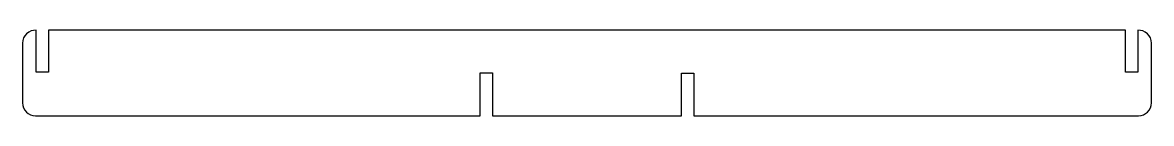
# Model space of a CAD drawing. Header units: millimetres. Extents: x -131 to 131, y -39 to -19.
import ezdxf

# ---------------------------------------------------------------- set-up
doc = ezdxf.new("R2010")
doc.units = ezdxf.units.MM
doc.layers.get('0').update_dxf_attribs({"linetype": 'CONTINUOUS'})

msp = doc.modelspace()

# ---------------------------------------------------------------- linework, layer by layer
msp.add_lwpolyline([(-24.82, -38.9), (-24.82, -28.9), (-22, -28.9), (-22, -38.9), (22, -38.9), (22, -28.93), (24.82, -28.93), (24.82, -38.9), (128.17, -38.9, 0.414214), (131.17, -35.9), (131.17, -21.9, 0.431414), (128, -18.91), (128, -28.73), (125.17, -28.73), (125.17, -18.9), (-125.17, -18.9), (-125.17, -28.73), (-128, -28.73), (-128, -18.91, 0.431414), (-131.18, -21.9), (-131.18, -35.9, 0.414214), (-128.17, -38.9)], format="xyb", close=True)

doc.saveas('drawing.dxf')
